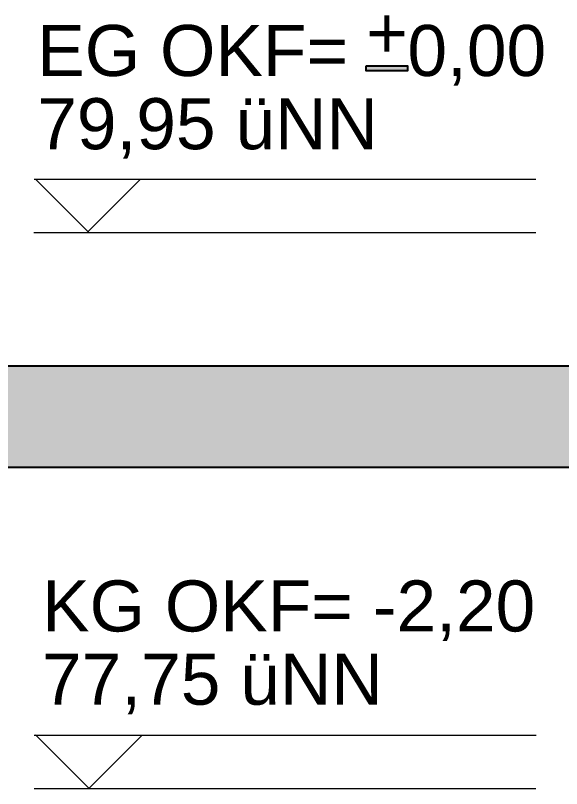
# Model space of a CAD drawing. Header units: millimetres. Extents: x 2 to 42044, y 4087 to 28530.
# Drawn here: x 3040 to 5215, y 6411 to 9488 of the extents above; entities that cross this region are included whole.
import ezdxf

# ---------------------------------------------------------------- set-up
doc = ezdxf.new("R2010")
doc.units = ezdxf.units.MM
doc.header["$LTSCALE"] = 50
for name, color, linetype in [('00_Wand_Bestand', 7, 'Continuous'), ('02_Grundstuecksgrenze', 8, 'Continuous'), ('05_Linien_stark', 7, 'Continuous'), ('10_Text', 7, 'Continuous')]:
    doc.layers.add(name, color=color, linetype=linetype)
doc.styles.add('PLAN', font='arial.ttf')

msp = doc.modelspace()

# ---------------------------------------------------------------- hatches: boundary and pattern name
at = {"layer": '00_Wand_Bestand'}
msp.add_hatch(color=7, dxfattribs=at).paths.add_polyline_path([(4436.2, 9287.4), (4601, 9287.4), (4601, 9266.7), (4436.2, 9266.7)])
at = {"layer": '02_Grundstuecksgrenze'}
msp.add_hatch(color=7, dxfattribs=at).paths.add_polyline_path([(2.2, 8092.7), (7387, 8092.7), (7387, 7688.6), (2.2, 7688.6)])

# ---------------------------------------------------------------- linework, layer by layer
at = {"layer": '00_Wand_Bestand'}
msp.add_lwpolyline([(4436.2, 9287.4), (4601, 9287.4), (4601, 9266.7), (4436.2, 9266.7)], close=True, dxfattribs=at)
at = {"layer": '02_Grundstuecksgrenze'}
msp.add_lwpolyline([(2.2, 8092.7), (7387, 8092.7), (7387, 7688.6), (2.2, 7688.6)], close=True, dxfattribs=at)
at = {"layer": '05_Linien_stark', "lineweight": 15}
for p, q in [((3114.3, 8836), (5112.8, 8836)), ((3332.5, 8623.3), (3119.2, 8836.7)), ((3329.3, 8628.5), (3537.5, 8836.8)), ((3113.7, 8623.7), (5112.2, 8623.7)), ((3114.6, 6623.3), (5113.1, 6623.3)), ((3332.8, 6410.7), (3119.4, 6624.1)), ((3333.2, 6412.2), (3541.4, 6620.5)), ((3114, 6411), (5112.5, 6411))]:
    msp.add_line(p, q, dxfattribs=at)

# ---------------------------------------------------------------- texts
at = {"layer": '10_Text', "style": 'PLAN'}
for s, p in [('+', (4436.2, 9317.3)), ('EG OKF= ', (3126.6, 9246.7)), ('0,00', (4601, 9246.7)), ('79,95 üNN', (3126.6, 8955.3)), ('KG OKF= -2,20', (3145.8, 7035.8)), ('77,75 üNN', (3145.8, 6744.3))]:
    msp.add_text(s, height=203.2, dxfattribs=at).set_placement(p)

doc.saveas('drawing.dxf')
